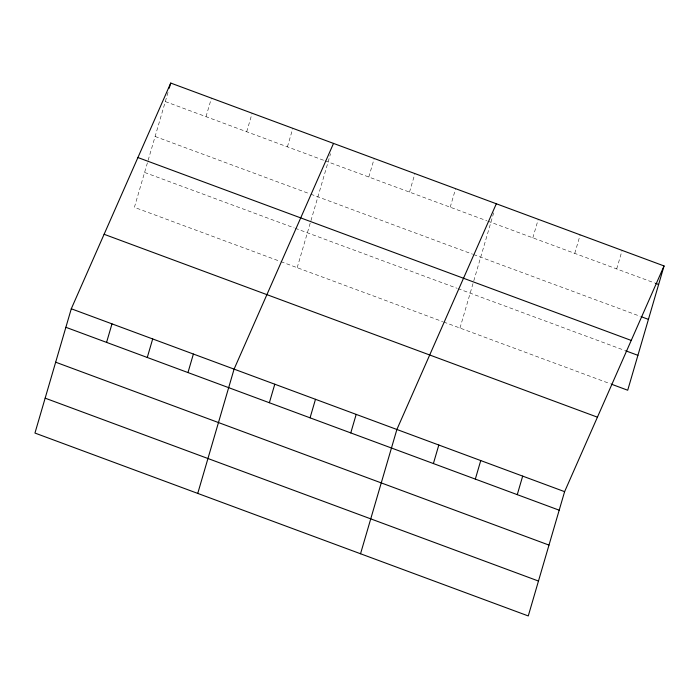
<?xml version="1.0" encoding="UTF-8"?>
<svg xmlns="http://www.w3.org/2000/svg" width="699" height="699" viewBox="0 0 699 699"><rect width="100%" height="100%" fill="white"/><g stroke="black" fill="none" stroke-linecap="round" stroke-linejoin="round"><path stroke-width="0.52" stroke-dasharray="3.5 2.62" d="M168.022 92.32L134.391 207.341L279.888 261.277M206.013 116.672L211.43 98.148M246.712 131.762L252.129 113.238M287.411 146.851L292.829 128.319M297.189 267.691L330.522 153.701M368.81 177.022L374.227 158.498M409.509 192.111L414.926 173.588M450.208 207.201L455.626 188.678M459.977 328.041L473.494 281.846M473.791 280.815L493.913 211.998M532.839 237.835L538.256 219.311M574.77 253.379L580.187 234.855M616.701 268.923L622.119 250.399M165.314 101.582L324.039 160.429M325.061 160.805L486.836 220.779M487.85 221.155L654.544 282.955M155.108 136.48L309.762 193.815M310.784 194.191L472.559 254.174M473.581 254.55L640.249 316.332M144.597 172.443L294.165 227.891M295.179 228.267L456.963 288.241M457.976 288.617L624.618 350.4M280.911 261.653L442.685 321.627M443.699 322.012L610.323 383.777"/><path stroke-width="1.05" d="M71.289 308.775L34.95 433.057L528.269 615.941L564.609 491.659L664.05 265.943L170.731 83.059L71.289 308.775L564.609 491.659M169.228 88.205L170.731 83.059M106.571 342.388L111.989 323.864M147.271 357.477L152.688 338.954M187.97 372.567L193.387 354.043M197.747 493.407L234.086 369.124L333.528 143.409M269.368 402.738L274.786 384.214M310.068 417.827L315.485 399.304M350.767 432.917L356.184 414.393M360.535 553.757L396.883 429.483L496.325 203.767M433.397 463.551L438.815 445.027M475.329 479.095L480.746 460.571M517.26 494.639L522.677 476.115M664.05 265.943L627.711 390.225L611.345 384.162M655.566 283.331L658.633 284.467M641.271 316.717L648.427 319.373M137.921 157.546L631.232 340.43M625.64 350.776L637.916 355.328M104.107 234.287L597.427 417.172M65.872 327.298L559.191 510.191M55.667 362.196L548.986 545.089M45.155 398.159L538.475 581.044"/></g></svg>
